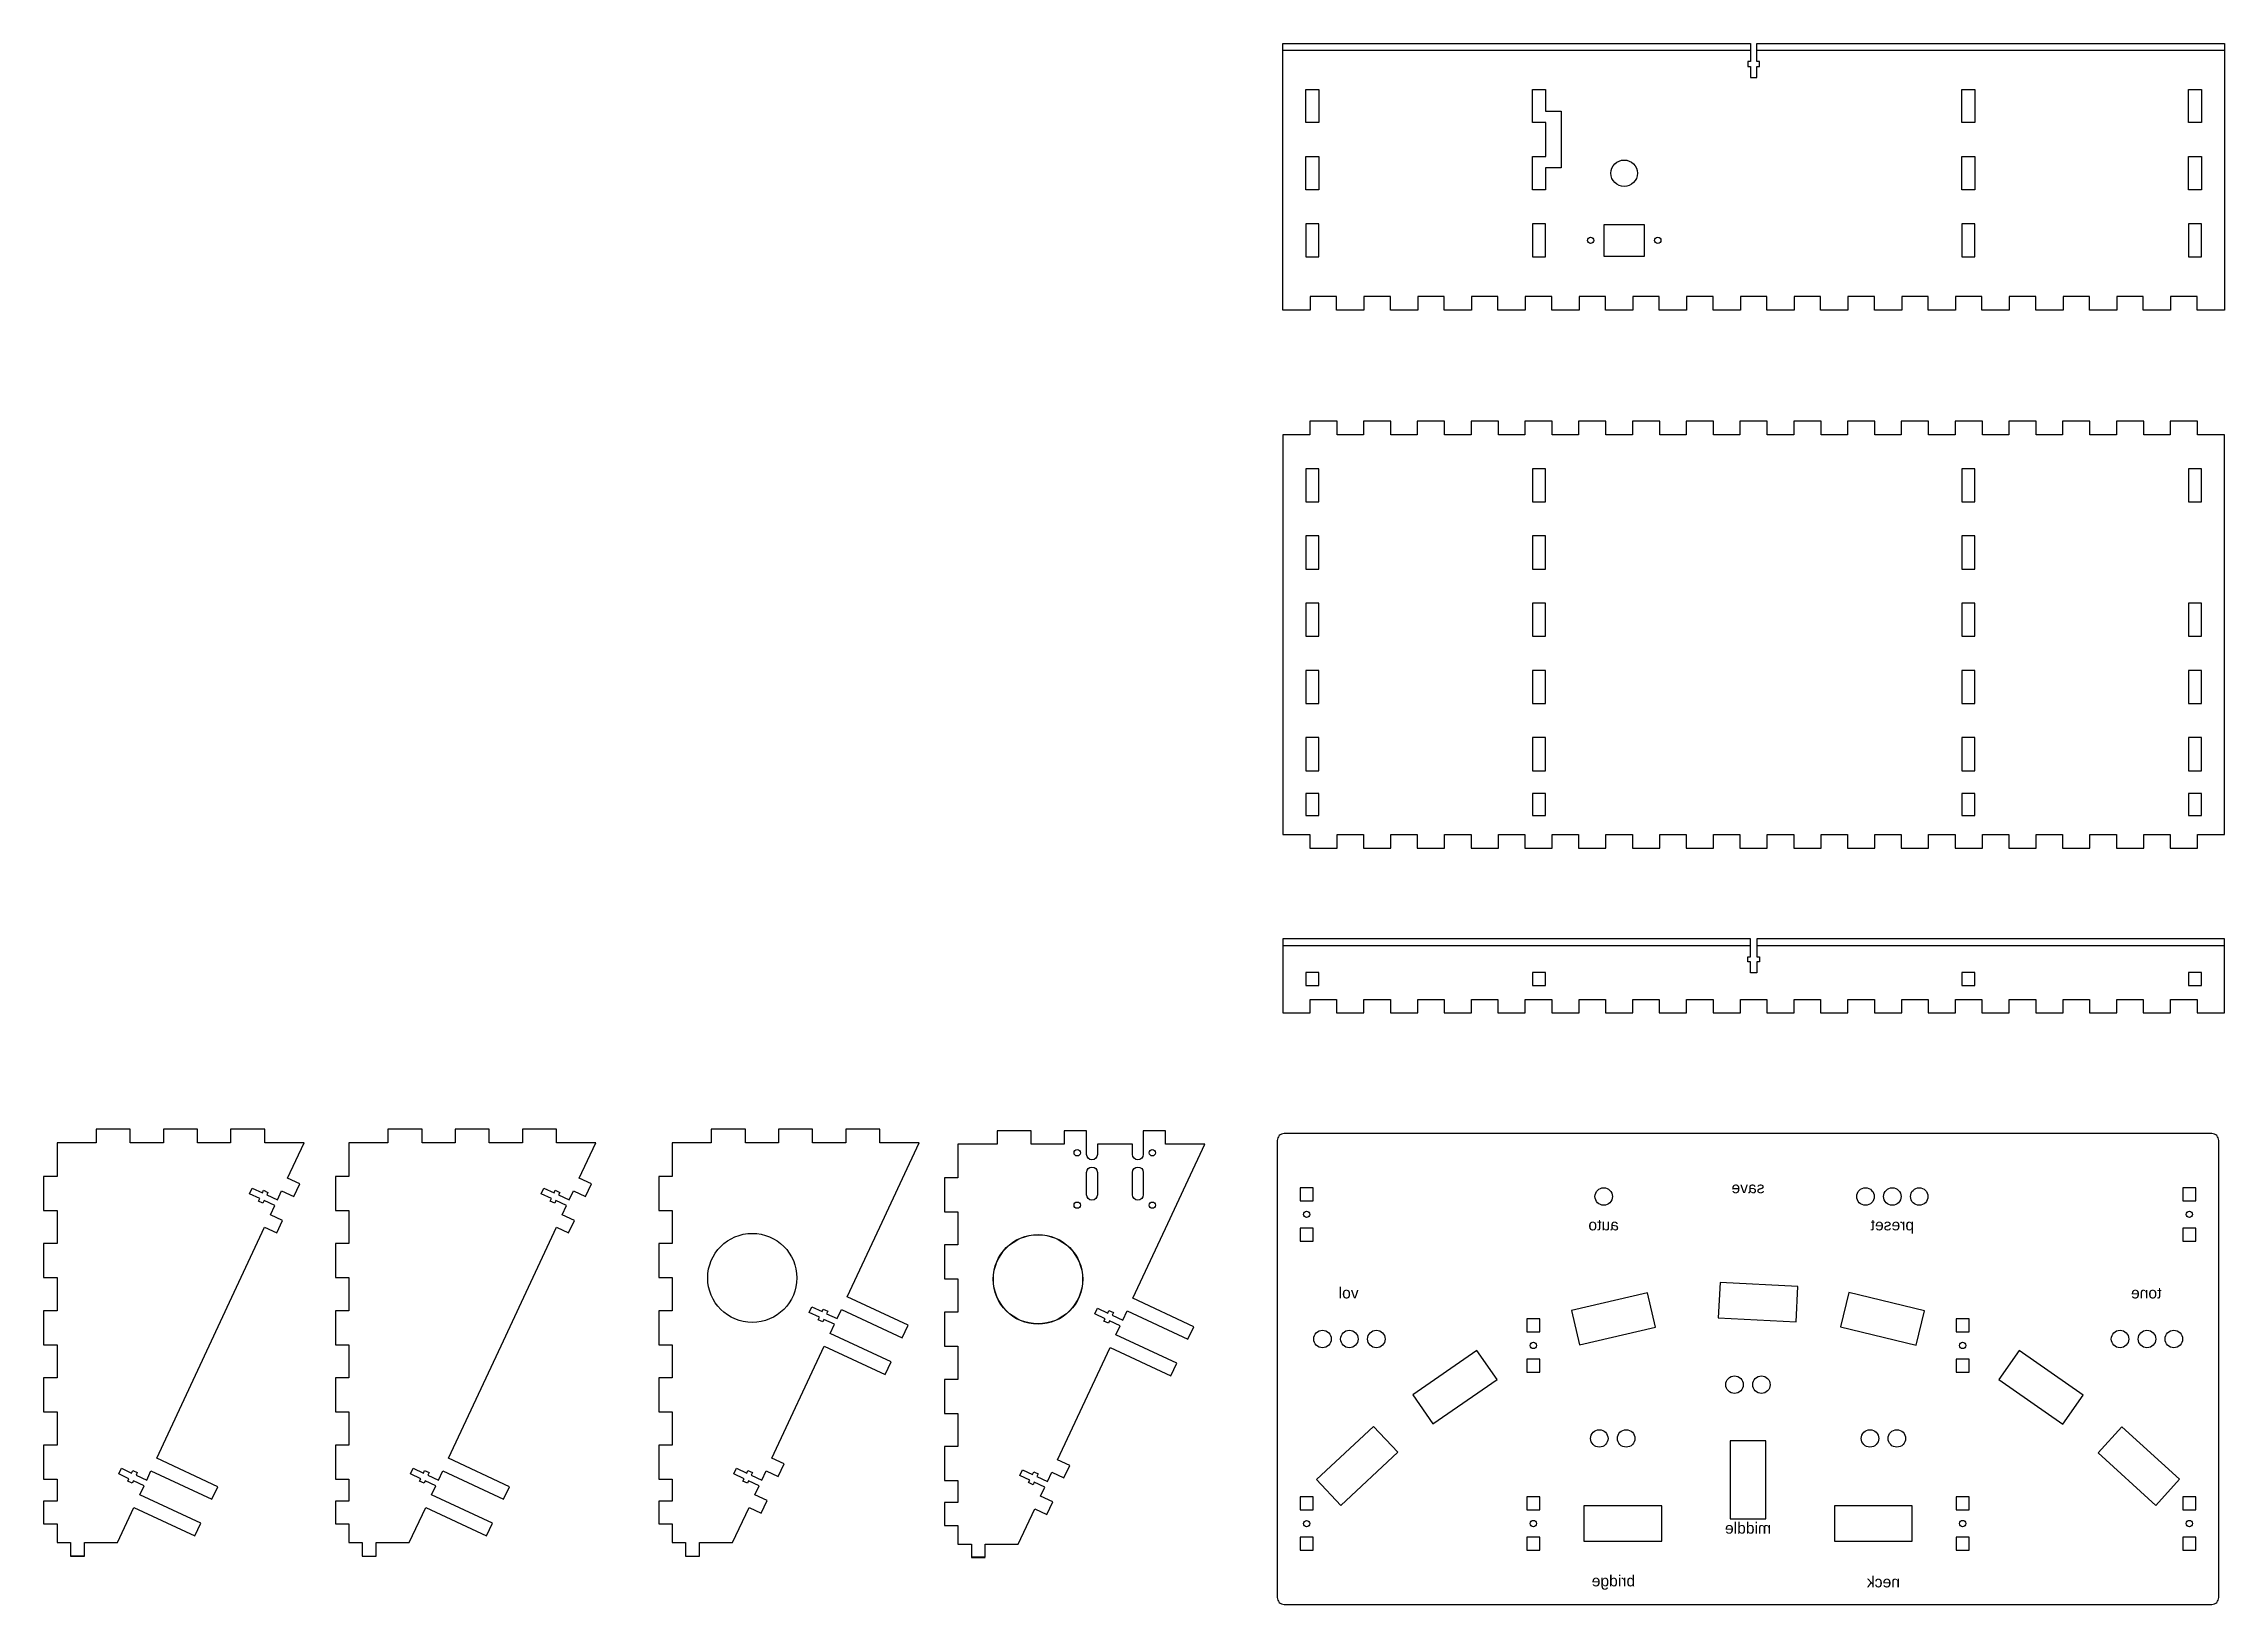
# Model space of a CAD drawing. Header units: millimetres. Extents: x -118 to 856, y -46 to 650.
import ezdxf
from ezdxf.enums import TextEntityAlignment as Align

# ---------------------------------------------------------------- set-up
doc = ezdxf.new("R2010")
doc.units = ezdxf.units.MM
doc.layers.add('Holes', color=1, linetype='Continuous')
doc.layers.add('text', color=5, linetype='Continuous')
doc.styles.get("Standard").update_dxf_attribs({"font": 'Arial.ttf'})

msp = doc.modelspace()

# ---------------------------------------------------------------- linework, layer by layer
for points in [[(644.11, 650.45), (644.11, 647.55), (644.11, 642.45), (642.86, 642.45), (642.86, 640.25), (644.11, 640.25), (644.11, 635.25), (646.91, 635.25), (646.91, 640.25), (648.16, 640.25), (648.16, 642.45), (646.91, 642.45), (646.91, 647.55), (646.91, 650.45), (855.61, 650.45), (855.61, 531.5), (843.41, 531.5), (843.41, 537.5), (831.61, 537.5), (831.61, 531.5), (819.41, 531.5), (819.41, 537.5), (807.61, 537.5), (807.61, 531.5), (795.41, 531.5), (795.41, 537.5), (783.61, 537.5), (783.61, 531.5), (771.41, 531.5), (771.41, 537.5), (759.61, 537.5), (759.61, 531.5), (747.41, 531.5), (747.41, 537.5), (735.61, 537.5), (735.61, 531.5), (723.41, 531.5), (723.41, 537.5), (711.61, 537.5), (711.61, 531.5), (699.41, 531.5), (699.41, 537.5), (687.61, 537.5), (687.61, 531.5), (675.41, 531.5), (675.41, 537.5), (663.61, 537.5), (663.61, 531.5), (651.41, 531.5), (651.41, 537.5), (639.61, 537.5), (639.61, 531.5), (627.41, 531.5), (627.41, 537.5), (615.61, 537.5), (615.61, 531.5), (603.41, 531.5), (603.41, 537.5), (591.61, 537.5), (591.61, 531.5), (579.41, 531.5), (579.41, 537.5), (567.61, 537.5), (567.61, 531.5), (555.41, 531.5), (555.41, 537.5), (543.61, 537.5), (543.61, 531.5), (531.41, 531.5), (531.41, 537.5), (519.61, 537.5), (519.61, 531.5), (507.41, 531.5), (507.41, 537.5), (495.61, 537.5), (495.61, 531.5), (483.41, 531.5), (483.41, 537.5), (471.61, 537.5), (471.61, 531.5), (459.41, 531.5), (459.41, 537.5), (447.61, 537.5), (447.61, 531.5), (435.41, 531.5), (435.41, 650.45)], [(843.61, 475.84), (843.61, 481.84), (831.41, 481.84), (831.41, 475.84), (819.61, 475.84), (819.61, 481.84), (807.41, 481.84), (807.41, 475.84), (795.61, 475.84), (795.61, 481.84), (783.41, 481.84), (783.41, 475.84), (771.61, 475.84), (771.61, 481.84), (759.41, 481.84), (759.41, 475.84), (747.61, 475.84), (747.61, 481.84), (735.41, 481.84), (735.41, 475.84), (723.61, 475.84), (723.61, 481.84), (711.41, 481.84), (711.41, 475.84), (699.61, 475.84), (699.61, 481.84), (687.41, 481.84), (687.41, 475.84), (675.61, 475.84), (675.61, 481.84), (663.41, 481.84), (663.41, 475.84), (651.61, 475.84), (651.61, 481.84), (639.41, 481.84), (639.41, 475.84), (627.61, 475.84), (627.61, 481.84), (615.41, 481.84), (615.41, 475.84), (603.61, 475.84), (603.61, 481.84), (591.41, 481.84), (591.41, 475.84), (579.61, 475.84), (579.61, 481.84), (567.41, 481.84), (567.41, 475.84), (555.61, 475.84), (555.61, 481.84), (543.41, 481.84), (543.41, 475.84), (531.61, 475.84), (531.61, 481.84), (519.41, 481.84), (519.41, 475.84), (507.61, 475.84), (507.61, 481.84), (495.41, 481.84), (495.41, 475.84), (483.61, 475.84), (483.61, 481.84), (471.41, 481.84), (471.41, 475.84), (459.61, 475.84), (459.61, 481.84), (447.41, 481.84), (447.41, 475.84), (435.41, 475.84), (435.41, 297.31), (447.41, 297.31), (447.41, 291.31), (459.61, 291.31), (459.61, 297.31), (471.41, 297.31), (471.41, 291.31), (483.61, 291.31), (483.61, 297.31), (495.41, 297.31), (495.41, 291.31), (507.61, 291.31), (507.61, 297.31), (519.41, 297.31), (519.41, 291.31), (531.61, 291.31), (531.61, 297.31), (543.41, 297.31), (543.41, 291.31), (555.61, 291.31), (555.61, 297.31), (567.41, 297.31), (567.41, 291.31), (579.61, 291.31), (579.61, 297.31), (591.41, 297.31), (591.41, 291.31), (603.61, 291.31), (603.61, 297.31), (615.41, 297.31), (615.41, 291.31), (627.61, 291.31), (627.61, 297.31), (639.41, 297.31), (639.41, 291.31), (651.61, 291.31), (651.61, 297.31), (663.41, 297.31), (663.41, 291.31), (675.61, 291.31), (675.61, 297.31), (687.41, 297.31), (687.41, 291.31), (699.61, 291.31), (699.61, 297.31), (711.41, 297.31), (711.41, 291.31), (723.61, 291.31), (723.61, 297.31), (735.41, 297.31), (735.41, 291.31), (747.61, 291.31), (747.61, 297.31), (759.41, 297.31), (759.41, 291.31), (771.61, 291.31), (771.61, 297.31), (783.41, 297.31), (783.41, 291.31), (795.61, 291.31), (795.61, 297.31), (807.41, 297.31), (807.41, 291.31), (819.61, 291.31), (819.61, 297.31), (831.41, 297.31), (831.41, 291.31), (843.61, 291.31), (843.61, 297.31), (855.61, 297.31), (855.61, 475.84)], [(644.11, 242.74), (644.11, 247.84), (644.11, 250.73), (435.41, 250.73), (435.41, 217.74), (447.61, 217.74), (447.61, 223.74), (459.41, 223.74), (459.41, 217.74), (471.61, 217.74), (471.61, 223.74), (483.41, 223.74), (483.41, 217.74), (495.61, 217.74), (495.61, 223.74), (507.41, 223.74), (507.41, 217.74), (519.61, 217.74), (519.61, 223.74), (531.41, 223.74), (531.41, 217.74), (543.61, 217.74), (543.61, 223.74), (555.41, 223.74), (555.41, 217.74), (567.61, 217.74), (567.61, 223.74), (579.41, 223.74), (579.41, 217.74), (591.61, 217.74), (591.61, 223.74), (603.41, 223.74), (603.41, 217.74), (615.61, 217.74), (615.61, 223.74), (627.41, 223.74), (627.41, 217.74), (639.61, 217.74), (639.61, 223.74), (651.41, 223.74), (651.41, 217.74), (663.61, 217.74), (663.61, 223.74), (675.41, 223.74), (675.41, 217.74), (687.61, 217.74), (687.61, 223.74), (699.41, 223.74), (699.41, 217.74), (711.61, 217.74), (711.61, 223.74), (723.41, 223.74), (723.41, 217.74), (735.61, 217.74), (735.61, 223.74), (747.41, 223.74), (747.41, 217.74), (759.61, 217.74), (759.61, 223.74), (771.41, 223.74), (771.41, 217.74), (783.61, 217.74), (783.61, 223.74), (795.41, 223.74), (795.41, 217.74), (807.61, 217.74), (807.61, 223.74), (819.41, 223.74), (819.41, 217.74), (831.61, 217.74), (831.61, 223.74), (843.41, 223.74), (843.41, 217.74), (855.61, 217.74), (855.61, 250.73), (646.91, 250.73), (646.91, 247.84), (646.91, 242.74), (648.16, 242.74), (648.16, 240.54), (646.91, 240.54), (646.91, 235.54), (644.11, 235.54), (644.11, 240.54), (642.86, 240.54), (642.86, 242.74)], [(-94.17, 159.73), (-111.64, 159.73), (-111.64, 144.73), (-117.64, 144.73), (-117.64, 129.53), (-111.64, 129.53), (-111.64, 114.73), (-117.64, 114.73), (-117.64, 99.53), (-111.64, 99.53), (-111.64, 84.73), (-117.64, 84.73), (-117.64, 69.53), (-111.64, 69.53), (-111.64, 54.73), (-117.64, 54.73), (-117.64, 39.53), (-111.64, 39.53), (-111.64, 24.73), (-117.64, 24.73), (-117.64, 9.53), (-111.64, 9.53), (-111.64, -0.27), (-117.64, -0.27), (-117.64, -10.47), (-111.64, -10.47), (-111.64, -18.8), (-105.64, -18.8), (-105.64, -24.8), (-99.44, -24.8), (-99.44, -18.8), (-87.54, -18.8), (-84.68, -18.8), (-77.35, -3.08), (-50.16, -15.76), (-47.54, -10.14), (-74.73, 2.54), (-72.83, 6.62), (-77.54, 8.82), (-78.07, 7.68), (-80.07, 8.61), (-79.54, 9.75), (-84.07, 11.86), (-82.88, 14.4), (-78.35, 12.28), (-77.83, 13.42), (-75.83, 12.49), (-76.36, 11.35), (-71.65, 9.16), (-69.74, 13.23), (-42.56, 0.56), (-39.94, 6.17), (-67.12, 18.85), (-43.71, 69.07), (-33.57, 90.82), (-19.03, 122), (-13.59, 119.46), (-10.97, 125.08), (-16.41, 127.62), (-14.5, 131.7), (-19.22, 133.9), (-19.75, 132.76), (-21.74, 133.69), (-21.21, 134.83), (-25.74, 136.94), (-24.56, 139.48), (-20.03, 137.36), (-19.5, 138.5), (-17.51, 137.57), (-18.03, 136.43), (-13.32, 134.24), (-11.42, 138.31), (-5.98, 135.78), (-3.36, 141.4), (-8.8, 143.93), (-1.43, 159.73), (-18.97, 159.73), (-18.97, 165.73), (-34.17, 165.73), (-34.17, 159.73), (-48.97, 159.73), (-48.97, 165.73), (-64.17, 165.73), (-64.17, 159.73), (-78.97, 159.73), (-78.97, 165.73), (-94.17, 165.73)], [(36.05, 159.73), (18.58, 159.73), (18.58, 144.73), (12.58, 144.73), (12.58, 129.53), (18.58, 129.53), (18.58, 114.73), (12.58, 114.73), (12.58, 99.53), (18.58, 99.53), (18.58, 84.73), (12.58, 84.73), (12.58, 69.53), (18.58, 69.53), (18.58, 54.73), (12.58, 54.73), (12.58, 39.53), (18.58, 39.53), (18.58, 24.73), (12.58, 24.73), (12.58, 9.53), (18.58, 9.53), (18.58, -0.27), (12.58, -0.27), (12.58, -10.47), (18.58, -10.47), (18.58, -18.8), (24.58, -18.8), (24.58, -24.8), (30.78, -24.8), (30.78, -18.8), (42.68, -18.8), (45.54, -18.8), (52.87, -3.08), (80.06, -15.76), (82.68, -10.14), (55.49, 2.54), (57.39, 6.62), (52.68, 8.82), (52.15, 7.68), (50.16, 8.61), (50.69, 9.75), (46.15, 11.86), (47.34, 14.4), (51.87, 12.28), (52.4, 13.42), (54.39, 12.49), (53.86, 11.35), (58.58, 9.16), (60.48, 13.23), (87.67, 0.56), (90.29, 6.17), (63.1, 18.85), (86.51, 69.07), (96.66, 90.82), (111.2, 122), (116.63, 119.46), (119.25, 125.08), (113.82, 127.62), (115.72, 131.7), (111, 133.9), (110.48, 132.76), (108.48, 133.69), (109.01, 134.83), (104.48, 136.94), (105.66, 139.48), (110.19, 137.36), (110.72, 138.5), (112.72, 137.57), (112.19, 136.43), (116.9, 134.24), (118.8, 138.31), (124.24, 135.78), (126.86, 141.4), (121.42, 143.93), (128.79, 159.73), (111.25, 159.73), (111.25, 165.73), (96.05, 165.73), (96.05, 159.73), (81.25, 159.73), (81.25, 165.73), (66.05, 165.73), (66.05, 159.73), (51.25, 159.73), (51.25, 165.73), (36.05, 165.73)], [(175.08, -24.8), (175.08, -18.8), (186.98, -18.8), (189.84, -18.8), (197.17, -3.08), (202.61, -5.62), (205.23, 0), (199.79, 2.54), (201.69, 6.62), (196.98, 8.82), (196.45, 7.68), (194.46, 8.61), (194.99, 9.75), (190.45, 11.86), (191.64, 14.4), (196.17, 12.28), (196.7, 13.42), (198.69, 12.49), (198.16, 11.35), (202.88, 9.16), (204.78, 13.23), (210.21, 10.7), (212.84, 16.32), (207.4, 18.85), (230.77, 68.98), (257.96, 56.3), (260.58, 61.92), (233.39, 74.6), (235.29, 78.67), (230.58, 80.87), (230.05, 79.74), (228.06, 80.67), (228.59, 81.8), (224.05, 83.92), (225.24, 86.45), (229.77, 84.34), (230.3, 85.47), (232.29, 84.54), (231.76, 83.41), (236.48, 81.21), (238.38, 85.29), (265.57, 72.61), (268.19, 78.23), (241, 90.91), (255.54, 122.09), (265.68, 143.84), (273.09, 159.73), (255.55, 159.73), (255.55, 165.73), (240.35, 165.73), (240.35, 159.73), (225.55, 159.73), (225.55, 165.73), (210.35, 165.73), (210.35, 159.73), (195.55, 159.73), (195.55, 165.73), (180.35, 165.73), (180.35, 159.73), (162.88, 159.73), (162.88, 144.73), (156.88, 144.73), (156.88, 129.53), (162.88, 129.53), (162.88, 114.73), (156.88, 114.73), (156.88, 99.53), (162.88, 99.53), (162.88, 84.73), (156.88, 84.73), (156.88, 69.53), (162.88, 69.53), (162.88, 54.73), (156.88, 54.73), (156.88, 39.53), (162.88, 39.53), (162.88, 24.73), (156.88, 24.73), (156.88, 9.53), (162.88, 9.53), (162.88, -0.27), (156.88, -0.27), (156.88, -10.47), (162.88, -10.47), (162.88, -18.8), (168.88, -18.8), (168.88, -24.8), (175.08, -24.8)]]:
    msp.add_lwpolyline(points, close=True)
for points in [[(-19.07, 165.63), (-19.07, 159.63)], [(-105.54, -24.7), (-99.54, -24.7)], [(302.39, -25.22), (296.59, -25.22)]]:
    msp.add_lwpolyline(points)
msp.add_lwpolyline([(302.59, -25.32), (302.59, -19.42), (314.49, -19.42), (317.35, -19.42), (324.68, -3.7), (330.12, -6.24), (332.74, -0.62), (327.3, 1.91), (329.2, 5.99), (324.49, 8.19), (323.96, 7.06), (321.97, 7.99), (322.5, 9.12), (317.97, 11.23), (319.15, 13.77), (323.68, 11.66), (324.21, 12.79), (326.2, 11.86), (325.67, 10.73), (330.39, 8.53), (332.29, 12.61), (337.73, 10.07), (340.35, 15.69), (334.91, 18.23), (358.28, 68.35), (385.47, 55.67), (388.09, 61.29), (360.9, 73.97), (362.8, 78.05), (358.09, 80.25), (357.56, 79.11), (355.57, 80.04), (356.1, 81.18), (351.57, 83.29), (352.75, 85.83), (357.28, 83.71), (357.81, 84.85), (359.8, 83.92), (359.28, 82.79), (363.99, 80.59), (365.89, 84.67), (393.08, 71.99), (395.7, 77.61), (368.51, 90.28), (383.05, 121.47), (393.19, 143.22), (400.6, 159.1), (383.07, 159.1), (383.07, 165.1), (373.32, 165.1), (373.12, 165.1), (373.12, 160.5), (373.12, 154.5, -1), (368.32, 154.5), (368.32, 159.1), (367.47, 159.1), (353.47, 159.1), (352.62, 159.1), (352.62, 154.5, -1), (347.82, 154.5), (347.82, 160.5), (347.82, 165.1), (337.87, 165.1), (337.87, 159.1), (323.07, 159.1), (323.07, 165.1), (307.87, 165.1), (307.87, 159.1), (290.39, 159.1), (290.39, 144.1), (284.39, 144.1), (284.39, 128.9), (290.39, 128.9), (290.39, 114.1), (284.39, 114.1), (284.39, 98.9), (290.39, 98.9), (290.39, 84.1), (284.39, 84.1), (284.39, 68.9), (290.39, 68.9), (290.39, 54.1), (284.39, 54.1), (284.39, 38.9), (290.39, 38.9), (290.39, 24.1), (284.39, 24.1), (284.39, 8.9), (290.39, 8.9), (290.39, -0.9), (284.39, -0.9), (284.39, -11.1), (290.39, -11.1), (290.39, -19.42), (296.39, -19.42), (296.39, -25.42), (302.49, -25.42)], format="xyb")
msp.add_lwpolyline([(436, -46.38), (850, -46.38, 0.414214), (853.1, -43.28), (853.1, 160.72, 0.414214), (850, 163.82), (436, 163.82, 0.414214), (432.9, 160.72), (432.9, -43.28, 0.414214)], format="xyb", close=True)
at = {"layer": 'Holes'}
msp.add_line((552.74, 600.08), (552.74, 600.08), dxfattribs=at)
msp.add_line((552.74, 600.08), (552.74, 600.08), dxfattribs=at)
msp.add_line((552.74, 600.08), (552.74, 600.08), dxfattribs=at)
msp.add_line((552.74, 600.08), (552.74, 600.08), dxfattribs=at)
msp.add_line((552.74, 600.08), (552.74, 600.08), dxfattribs=at)
msp.add_line((552.74, 600.08), (552.74, 600.08), dxfattribs=at)
msp.add_line((552.74, 600.08), (552.74, 600.08), dxfattribs=at)
msp.add_line((552.74, 600.08), (552.74, 600.08), dxfattribs=at)
msp.add_line((552.74, 600.08), (552.74, 600.08), dxfattribs=at)
msp.add_line((552.74, 600.08), (552.74, 600.08), dxfattribs=at)
msp.add_line((552.74, 600.08), (552.74, 600.08), dxfattribs=at)
msp.add_line((552.74, 600.08), (552.74, 600.08), dxfattribs=at)
msp.add_line((552.74, 600.08), (552.74, 600.08), dxfattribs=at)
msp.add_line((552.74, 600.08), (552.74, 600.08), dxfattribs=at)
msp.add_line((552.74, 600.08), (552.74, 600.08), dxfattribs=at)
msp.add_line((552.74, 600.08), (552.74, 600.08), dxfattribs=at)
msp.add_line((552.74, 600.08), (552.74, 600.08), dxfattribs=at)
msp.add_line((552.74, 600.08), (552.74, 600.08), dxfattribs=at)
msp.add_line((552.74, 600.08), (552.74, 600.08), dxfattribs=at)
msp.add_line((552.74, 600.08), (552.74, 600.08), dxfattribs=at)
msp.add_line((552.74, 600.08), (552.74, 600.08), dxfattribs=at)
msp.add_line((552.74, 600.08), (552.74, 600.08), dxfattribs=at)
msp.add_line((552.74, 600.08), (552.74, 600.08), dxfattribs=at)
msp.add_line((552.74, 600.08), (552.74, 600.08), dxfattribs=at)
msp.add_line((552.74, 600.08), (552.74, 600.08), dxfattribs=at)
msp.add_line((552.74, 600.08), (552.74, 600.08), dxfattribs=at)
msp.add_line((552.74, 600.08), (552.74, 600.08), dxfattribs=at)
msp.add_line((552.74, 600.08), (552.74, 600.08), dxfattribs=at)
msp.add_line((552.74, 600.08), (552.74, 600.08), dxfattribs=at)
msp.add_line((552.74, 600.08), (552.74, 600.08), dxfattribs=at)
for points in [[(445.61, 615.18), (445.61, 629.98), (451.41, 629.98), (451.41, 615.18)], [(546.84, 599.98), (552.84, 599.98), (552.84, 615.18), (546.84, 615.18), (546.84, 629.98), (552.64, 629.98), (552.64, 620.23), (559.64, 620.23), (559.64, 594.93), (552.64, 594.93), (552.64, 585.18), (546.84, 585.18)], [(738.38, 615.18), (738.38, 629.98), (744.18, 629.98), (744.18, 615.18)], [(845.41, 615.18), (839.61, 615.18), (839.61, 629.98), (845.41, 629.98)], [(451.41, 585.18), (445.61, 585.18), (445.61, 599.98), (451.41, 599.98)], [(744.18, 599.98), (744.18, 585.18), (738.38, 585.18), (738.38, 599.98)], [(845.41, 599.98), (845.41, 585.18), (839.61, 585.18), (839.61, 599.98)], [(445.61, 555.18), (451.41, 555.18), (451.41, 569.98), (445.61, 569.98)], [(546.84, 569.98), (546.84, 555.18), (552.64, 555.18), (552.64, 569.98)], [(578.84, 555.43), (578.84, 569.73), (596.64, 569.73), (596.64, 555.43)], [(738.38, 555.18), (744.18, 555.18), (744.18, 569.98), (738.38, 569.98)], [(839.61, 555.18), (845.41, 555.18), (845.41, 569.98), (839.61, 569.98)], [(445.61, 460.64), (445.61, 445.84), (451.41, 445.84), (451.41, 460.64)], [(546.84, 460.64), (546.84, 445.84), (552.64, 445.84), (552.64, 460.64)], [(738.38, 460.64), (738.38, 445.84), (744.18, 445.84), (744.18, 460.64)], [(839.61, 460.64), (839.61, 445.84), (845.41, 445.84), (845.41, 460.64)], [(445.61, 430.64), (445.61, 415.84), (451.41, 415.84), (451.41, 430.64)], [(546.84, 430.64), (546.84, 415.84), (552.64, 415.84), (552.64, 430.64)], [(738.38, 430.64), (738.38, 415.84), (744.18, 415.84), (744.18, 430.64)], [(445.61, 400.64), (445.61, 385.84), (451.41, 385.84), (451.41, 400.64)], [(546.84, 400.64), (546.84, 385.84), (552.64, 385.84), (552.64, 400.64)], [(738.38, 400.64), (738.38, 385.84), (744.18, 385.84), (744.18, 400.64)], [(839.61, 400.64), (839.61, 385.84), (845.41, 385.84), (845.41, 400.64)], [(445.61, 370.64), (445.61, 355.84), (451.41, 355.84), (451.41, 370.64)], [(546.84, 370.64), (546.84, 355.84), (552.64, 355.84), (552.64, 370.64)], [(738.38, 370.64), (738.38, 355.84), (744.18, 355.84), (744.18, 370.64)], [(839.61, 370.64), (839.61, 355.84), (845.41, 355.84), (845.41, 370.64)], [(445.61, 340.64), (445.61, 325.84), (451.41, 325.84), (451.41, 340.64)], [(546.84, 340.64), (546.84, 325.84), (552.64, 325.84), (552.64, 340.64)], [(738.38, 340.64), (738.38, 325.84), (744.18, 325.84), (744.18, 340.64)], [(839.61, 340.64), (839.61, 325.84), (845.41, 325.84), (845.41, 340.64)], [(445.61, 315.64), (445.61, 305.84), (451.41, 305.84), (451.41, 315.64)], [(546.84, 315.64), (546.84, 305.84), (552.64, 305.84), (552.64, 315.64)], [(738.38, 315.64), (738.38, 305.84), (744.18, 305.84), (744.18, 315.64)], [(839.61, 315.64), (839.61, 305.84), (845.41, 305.84), (845.41, 315.64)], [(451.41, 229.94), (451.41, 235.74), (445.61, 235.74), (445.61, 229.94)], [(546.84, 235.74), (546.84, 229.94), (552.64, 229.94), (552.64, 235.74)], [(744.18, 229.94), (744.18, 235.74), (738.38, 235.74), (738.38, 229.94)], [(845.41, 229.94), (845.41, 235.74), (839.61, 235.74), (839.61, 229.94)], [(448.9, 133.83), (448.9, 139.63), (443.1, 139.63), (443.1, 133.83)], [(842.9, 133.83), (842.9, 139.63), (837.1, 139.63), (837.1, 133.83)], [(448.9, 115.83), (448.9, 121.63), (443.1, 121.63), (443.1, 115.83)], [(842.9, 115.83), (842.9, 121.63), (837.1, 121.63), (837.1, 115.83)], [(601.7, 77.39), (598.1, 92.78), (564.22, 84.85), (567.81, 69.47)], [(664.47, 79.72), (665.28, 95.5), (630.52, 97.27), (629.72, 81.49)], [(688, 92.93), (684.28, 77.58), (718.11, 69.38), (721.83, 84.74)], [(550.13, 75.33), (550.13, 81.13), (544.33, 81.13), (544.33, 75.33)], [(741.67, 75.33), (741.67, 81.13), (735.87, 81.13), (735.87, 75.33)], [(493.38, 47.2), (502.37, 34.21), (530.99, 54.01), (522, 67)], [(550.13, 57.33), (550.13, 63.13), (544.33, 63.13), (544.33, 57.33)], [(741.67, 57.33), (741.67, 63.13), (735.87, 63.13), (735.87, 57.33)], [(783.52, 34.12), (792.59, 47.06), (764.09, 67.04), (755.02, 54.1)], [(486.67, 21.56), (475.88, 33.1), (450.47, 9.32), (461.26, -2.22)], [(809.84, 32.95), (799.21, 21.27), (824.94, -2.16), (835.58, 9.52)], [(635.1, -8.18), (650.9, -8.18), (650.9, 26.62), (635.1, 26.62)], [(443.1, 1.61), (443.1, -4.19), (448.9, -4.19), (448.9, 1.61)], [(550.13, -4.18), (550.13, 1.62), (544.33, 1.62), (544.33, -4.18)], [(741.67, -4.18), (741.67, 1.62), (735.87, 1.62), (735.87, -4.18)], [(842.9, -4.18), (842.9, 1.62), (837.1, 1.62), (837.1, -4.18)], [(604.53, -18.18), (604.53, -2.38), (569.73, -2.38), (569.73, -18.18)], [(681.54, -2.38), (681.54, -18.18), (716.34, -18.18), (716.34, -2.38)], [(443.1, -16.39), (443.1, -22.19), (448.9, -22.19), (448.9, -16.39)], [(550.13, -22.18), (550.13, -16.38), (544.33, -16.38), (544.33, -22.18)], [(741.67, -22.18), (741.67, -16.38), (735.87, -16.38), (735.87, -22.18)], [(842.9, -22.18), (842.9, -16.38), (837.1, -16.38), (837.1, -22.18)]]:
    msp.add_lwpolyline(points, close=True, dxfattribs=at)
at = {"layer": 'Holes', "extrusion": (0, 0, -1)}
msp.add_lwpolyline([(-347.82, 142.5), (-347.82, 146.5, 1), (-352.62, 146.5), (-352.62, 142.5), (-352.62, 136.5, 1), (-347.82, 136.5)], format="xyb", close=True, dxfattribs=at)
at = {"layer": 'Holes'}
msp.add_lwpolyline([(373.12, 142.5), (373.12, 136.5, -1), (368.32, 136.5), (368.32, 142.5), (368.32, 146.5, -1), (373.12, 146.5)], format="xyb", close=True, dxfattribs=at)
for centre, radius in [((587.74, 592.58), 5.9), ((572.74, 562.58), 1.4), ((602.74, 562.58), 1.4), ((343.64, 155.25), 1.4), ((377.14, 155.25), 1.4), ((578.62, 135.72), 3.9), ((695.42, 135.72), 3.9), ((707.42, 135.72), 3.9), ((719.42, 135.72), 3.9), ((343.64, 131.85), 1.4), ((377.14, 131.85), 1.4), ((446, 127.73), 1.4), ((840, 127.73), 1.4), ((198.63, 99.38), 19.9), ((326.14, 98.76), 20), ((326.14, 98.76), 19.9), ((453.11, 72.11), 3.9), ((465.11, 72.11), 3.9), ((477.11, 72.11), 3.9), ((547.23, 69.23), 1.4), ((738.77, 69.23), 1.4), ((809.05, 72.11), 3.9), ((821.05, 72.11), 3.9), ((833.05, 72.11), 3.9), ((637, 51.72), 3.9), ((649, 51.72), 3.9), ((576.63, 27.72), 3.9), ((588.63, 27.72), 3.9), ((697.44, 27.72), 3.9), ((709.44, 27.72), 3.9), ((446, -10.29), 1.4), ((547.23, -10.28), 1.4), ((738.77, -10.28), 1.4), ((840, -10.28), 1.4)]:
    msp.add_circle(centre, radius, dxfattribs=at)
at = {"layer": 'text'}
for p, q in [((435.51, 647.55), (435.41, 647.55)), ((435.51, 647.55), (644.01, 647.55)), ((435.51, 647.55), (644.01, 647.55)), ((435.51, 647.55), (644.01, 647.55)), ((644.01, 647.55), (644.11, 647.55)), ((647.01, 647.55), (646.91, 647.55)), ((647.01, 647.55), (855.51, 647.55)), ((855.51, 647.55), (855.61, 647.55)), ((435.51, 247.84), (435.41, 247.84)), ((435.51, 247.84), (644.01, 247.84)), ((435.51, 247.84), (644.01, 247.84)), ((435.51, 247.84), (644.01, 247.84)), ((435.51, 247.84), (644.01, 247.84)), ((435.51, 247.84), (644.01, 247.84)), ((435.51, 247.84), (644.01, 247.84)), ((435.51, 247.84), (644.01, 247.84)), ((435.51, 247.84), (644.01, 247.84)), ((435.51, 247.84), (644.01, 247.84)), ((435.51, 247.84), (644.01, 247.84)), ((435.51, 247.84), (644.01, 247.84)), ((435.51, 247.84), (644.01, 247.84)), ((435.51, 247.84), (644.01, 247.84)), ((435.51, 247.84), (644.01, 247.84)), ((435.51, 247.84), (644.01, 247.84)), ((435.51, 247.84), (644.01, 247.84)), ((435.51, 247.84), (644.01, 247.84)), ((435.51, 247.84), (644.01, 247.84)), ((435.51, 247.84), (644.01, 247.84)), ((435.51, 247.84), (644.01, 247.84)), ((435.51, 247.84), (644.01, 247.84)), ((435.51, 247.84), (644.01, 247.84)), ((435.51, 247.84), (644.01, 247.84)), ((435.51, 247.84), (644.01, 247.84)), ((435.51, 247.84), (644.01, 247.84)), ((435.51, 247.84), (644.01, 247.84)), ((435.51, 247.84), (644.01, 247.84)), ((644.01, 247.84), (644.11, 247.84)), ((647.01, 247.84), (646.91, 247.84)), ((647.01, 247.84), (855.51, 247.84)), ((647.01, 247.84), (855.51, 247.84)), ((647.01, 247.84), (855.51, 247.84)), ((647.01, 247.84), (855.51, 247.84)), ((647.01, 247.84), (855.51, 247.84)), ((647.01, 247.84), (855.51, 247.84)), ((647.01, 247.84), (855.51, 247.84)), ((647.01, 247.84), (855.51, 247.84)), ((647.01, 247.84), (855.51, 247.84)), ((647.01, 247.84), (855.51, 247.84)), ((647.01, 247.84), (855.51, 247.84)), ((647.01, 247.84), (855.51, 247.84)), ((647.01, 247.84), (855.51, 247.84)), ((647.01, 247.84), (855.51, 247.84)), ((647.01, 247.84), (855.51, 247.84)), ((647.01, 247.84), (855.51, 247.84)), ((647.01, 247.84), (855.51, 247.84)), ((647.01, 247.84), (855.51, 247.84)), ((647.01, 247.84), (855.51, 247.84)), ((647.01, 247.84), (855.51, 247.84)), ((647.01, 247.84), (855.51, 247.84)), ((647.01, 247.84), (855.51, 247.84)), ((647.01, 247.84), (855.51, 247.84)), ((647.01, 247.84), (855.51, 247.84)), ((647.01, 247.84), (855.51, 247.84)), ((647.01, 247.84), (855.51, 247.84)), ((647.01, 247.84), (855.51, 247.84)), ((855.51, 247.84), (855.61, 247.84))]:
    msp.add_line(p, q, dxfattribs=at)

# ---------------------------------------------------------------- texts
at = {"layer": 'text', "text_generation_flag": 4}
for s, p in [('save', (643, 135.72)), ('auto', (578.58, 119.11)), ('preset', (707.43, 119.11)), ('vol', (464.78, 88.72)), ('tone', (820.72, 88.72)), ('middle', (643, -16.28)), ('bridge', (582.95, -39.83)), ('neck', (703.44, -40.28))]:
    msp.add_text(s, height=5, rotation=180, dxfattribs=at).set_placement(p, align=Align.BOTTOM_CENTER)

doc.saveas('drawing.dxf')
